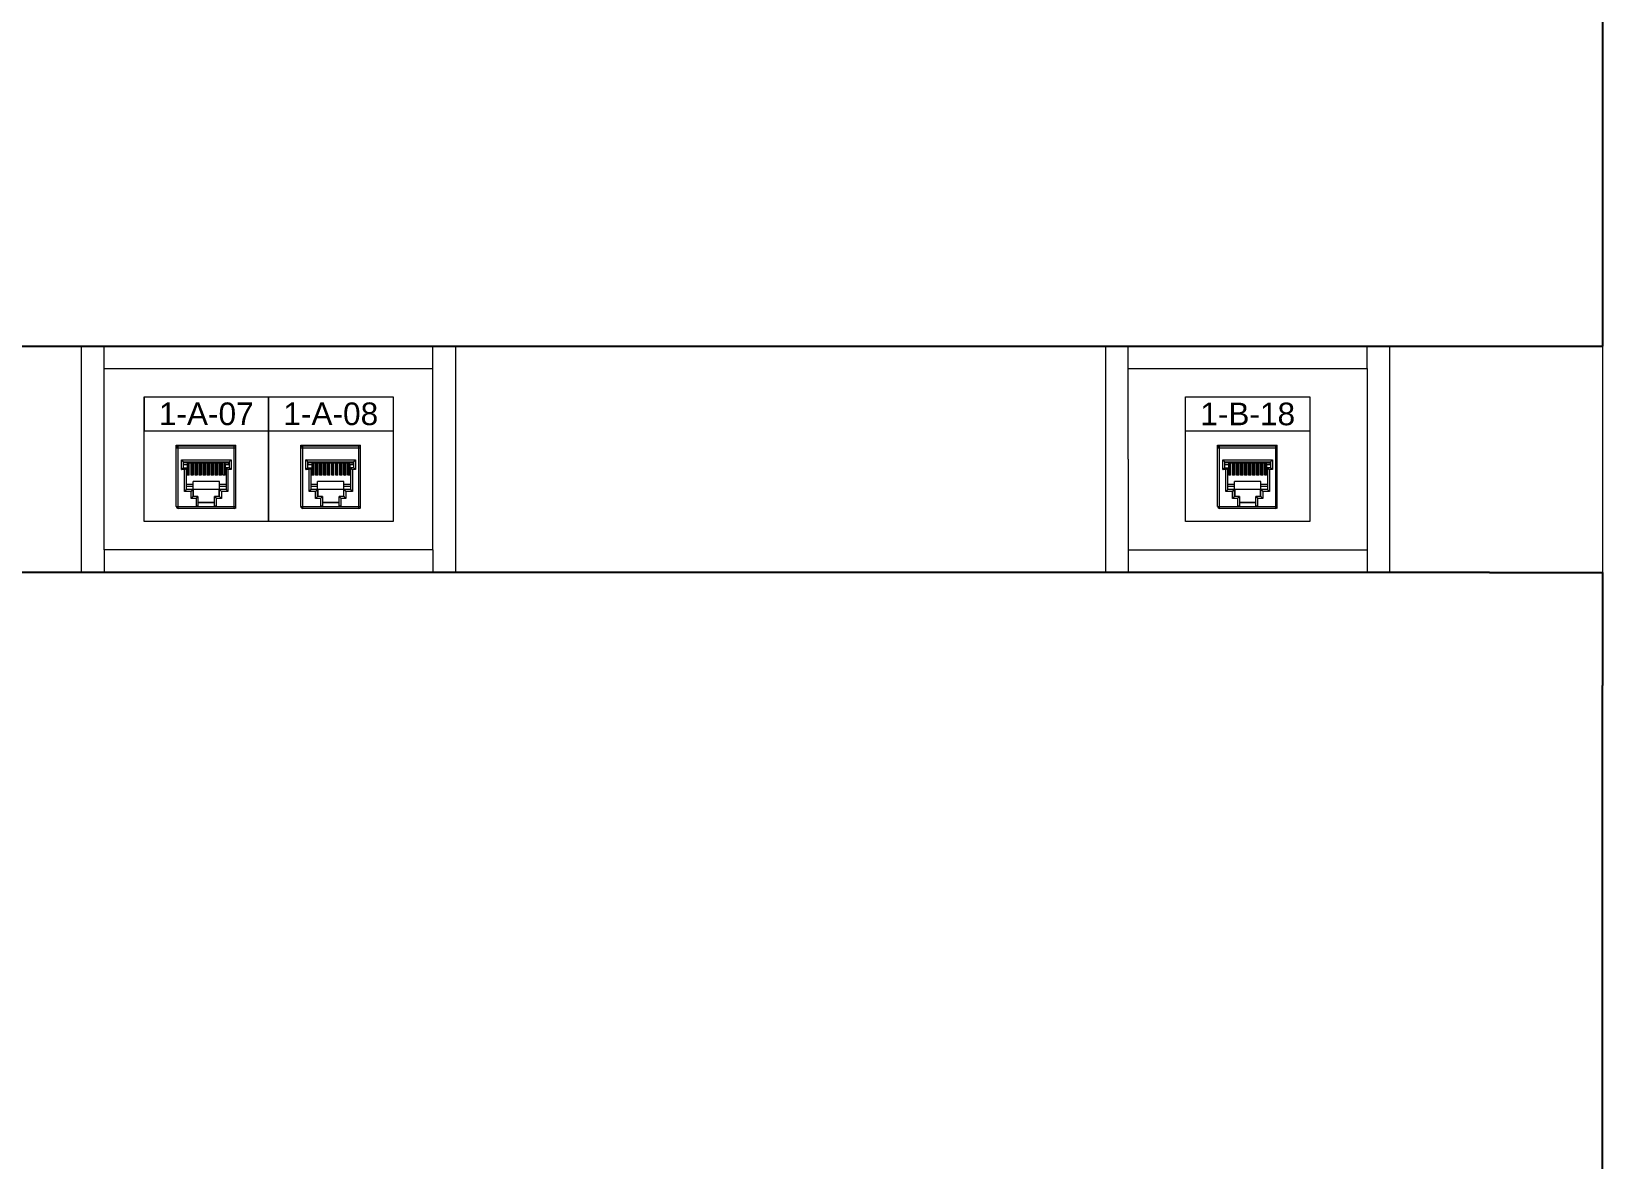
# Model space of a CAD drawing. Header units: millimetres. Extents: x 1256 to 2931, y 3298 to 3694.
# Drawn here: x 1344.9 to 1414.3, y 3435.3 to 3485.1 of the extents above; entities that cross this region are included whole.
import ezdxf
from ezdxf.enums import TextEntityAlignment as Align

# ---------------------------------------------------------------- set-up
doc = ezdxf.new("R2010")
doc.units = ezdxf.units.MM
doc.layers.get('0').update_dxf_attribs({"color": 250, "lineweight": 5})
doc.layers.add('Canales', color=250, linetype='Continuous', lineweight=25)
doc.layers.add('Roseta', color=250, linetype='Continuous', lineweight=5)
doc.styles.get("Standard").update_dxf_attribs({"font": 'Arial.ttf'})
pattern_1 = [(45, (1231.325396, 3351.090486), (-0.03132663, 0.03132663), [])]
pattern_2 = [(45, (1236.825396, 3351.090486), (-0.03132663, 0.03132663), [])]
pattern_3 = [(45, (-115.0226, -110.148788), (-0.03132663, 0.03132663), [])]

# ---------------------------------------------------------------- blocks, each defined once
blk = doc.blocks.new('Roseta 2U - Legrand Mosaic Canal')
at = {"layer": 'Roseta'}
h = blk.add_hatch(dxfattribs=at)
h.set_pattern_fill('ANSI31', color=256, scale=0.013954, style=0)
h.set_pattern_definition(pattern_3)
h.paths.add_polyline_path([(5.698, 4.873), (5.639, 4.873), (5.623, 4.872), (5.623, 4.296), (5.698, 4.296)])
h = blk.add_hatch(dxfattribs=at)
h.set_pattern_fill('ANSI31', color=256, scale=0.013954, style=0)
h.set_pattern_definition(pattern_3)
h.paths.add_polyline_path([(5.875, 4.873), (5.813, 4.873), (5.801, 4.872), (5.801, 4.296), (5.875, 4.296)])
h.paths.add_polyline_path([(6.052, 4.873), (5.977, 4.873), (5.977, 4.296), (6.052, 4.296)])
h.paths.add_polyline_path([(6.23, 4.873), (6.155, 4.873), (6.155, 4.296), (6.23, 4.296)])
h.paths.add_polyline_path([(6.406, 4.873), (6.331, 4.873), (6.331, 4.296), (6.406, 4.296)])
h.paths.add_polyline_path([(6.509, 4.296), (6.584, 4.296), (6.584, 4.873), (6.509, 4.873)])
h.paths.add_polyline_path([(6.687, 4.296), (6.762, 4.296), (6.762, 4.873), (6.687, 4.873)])
h = blk.add_hatch(dxfattribs=at)
h.set_pattern_fill('ANSI31', color=256, scale=0.013954, style=0)
h.set_pattern_definition(pattern_3)
h.paths.add_polyline_path([(6.868, 4.296), (6.942, 4.296), (6.942, 4.873), (6.938, 4.873), (6.868, 4.873)])
for p, q in [((12.56, 10), (0, 10)), ((0, 10), (0, 0)), ((1, 9), (1, 10)), ((11.56, 9), (11.56, 10)), ((12.56, 0), (12.56, 10)), ((1, 5), (1, 9)), ((1, 9), (11.56, 9)), ((11.56, 9), (11.56, 1)), ((3.53, 7.75), (9.03, 7.75)), ((3.53, 2.25), (3.53, 7.75)), ((9.03, 7.75), (9.03, 2.25)), ((3.53, 6.25), (9.03, 6.25)), ((4.954, 5.619), (7.588, 5.619)), ((1, 5), (1, 0)), ((7.518, 2.829), (5.042, 2.829)), ((9.03, 2.25), (3.53, 2.25)), ((1, 1), (11.56, 1)), ((11.56, 1), (11.56, 0)), ((0, 0), (12.56, 0))]:
    blk.add_line(p, q, dxfattribs=at)
at = {"layer": 'Roseta', "linetype": 'Continuous'}
for p, q in [((4.954, 2.916), (4.954, 5.619)), ((5.042, 2.829), (5.042, 5.619)), ((5.042, 5.584), (7.518, 5.584)), ((7.518, 2.829), (7.518, 5.619)), ((7.588, 2.829), (7.588, 5.619)), ((4.954, 5.497), (7.588, 5.497)), ((5.181, 4.972), (7.379, 4.972)), ((5.181, 4.538), (5.181, 4.972)), ((5.268, 4.884), (7.292, 4.884)), ((5.268, 4.625), (5.268, 4.884)), ((5.268, 4.884), (5.268, 4.884)), ((5.268, 4.873), (7.292, 4.873)), ((5.277, 4.756), (5.277, 4.873)), ((5.452, 4.296), (5.452, 4.873)), ((5.46, 4.873), (5.46, 4.296)), ((5.617, 4.873), (5.617, 4.296)), ((5.623, 4.873), (5.623, 4.296)), ((5.639, 4.873), (5.623, 4.872)), ((5.698, 4.873), (5.698, 4.296)), ((5.795, 4.873), (5.795, 4.296)), ((5.801, 4.873), (5.801, 4.296)), ((5.813, 4.873), (5.801, 4.872)), ((5.875, 4.873), (5.875, 4.296)), ((5.974, 4.873), (5.974, 4.296)), ((5.977, 4.873), (5.977, 4.296)), ((6.052, 4.873), (6.052, 4.296)), ((6.152, 4.873), (6.152, 4.296)), ((6.155, 4.873), (6.155, 4.296)), ((6.23, 4.873), (6.23, 4.296)), ((6.331, 4.873), (6.331, 4.296)), ((6.406, 4.873), (6.406, 4.296)), ((6.407, 4.873), (6.407, 4.296)), ((6.509, 4.873), (6.509, 4.296)), ((6.584, 4.873), (6.584, 4.296)), ((6.585, 4.873), (6.585, 4.296)), ((6.687, 4.873), (6.687, 4.296)), ((6.762, 4.873), (6.762, 4.296)), ((6.766, 4.873), (6.766, 4.296)), ((6.868, 4.873), (6.868, 4.296)), ((6.942, 4.873), (6.938, 4.873)), ((6.942, 4.873), (6.942, 4.296)), ((6.942, 4.873), (6.942, 4.873)), ((6.946, 4.873), (6.946, 4.296)), ((7.1, 4.296), (7.1, 4.873)), ((7.108, 4.296), (7.108, 4.873)), ((7.283, 4.756), (7.283, 4.873)), ((7.292, 4.884), (7.292, 4.625)), ((7.292, 4.884), (7.292, 4.884)), ((7.379, 4.972), (7.379, 4.538)), ((5.321, 4.538), (5.181, 4.538)), ((5.268, 4.833), (5.277, 4.833)), ((5.268, 4.625), (5.443, 4.625)), ((5.452, 4.843), (5.277, 4.843)), ((5.452, 4.756), (5.277, 4.756)), ((5.321, 3.579), (5.321, 4.538)), ((5.408, 3.666), (5.408, 4.625)), ((5.443, 4.756), (5.443, 4.296)), ((5.527, 4.296), (5.443, 4.296)), ((5.527, 4.296), (5.527, 4.833)), ((5.527, 4.833), (5.609, 4.833)), ((5.609, 4.832), (5.527, 4.832)), ((5.609, 4.296), (5.609, 4.833)), ((5.705, 4.296), (5.609, 4.296)), ((5.705, 4.296), (5.705, 4.833)), ((5.705, 4.833), (5.787, 4.833)), ((5.787, 4.832), (5.705, 4.832)), ((5.787, 4.296), (5.787, 4.833)), ((5.883, 4.296), (5.787, 4.296)), ((5.883, 4.296), (5.883, 4.833)), ((5.883, 4.833), (5.965, 4.833)), ((5.965, 4.832), (5.883, 4.832)), ((5.965, 4.296), (5.965, 4.833)), ((6.061, 4.296), (5.965, 4.296)), ((6.061, 4.296), (6.061, 4.833)), ((6.061, 4.833), (6.143, 4.833)), ((6.143, 4.832), (6.061, 4.832)), ((6.143, 4.296), (6.143, 4.833)), ((6.239, 4.296), (6.143, 4.296)), ((6.239, 4.296), (6.239, 4.833)), ((6.239, 4.833), (6.321, 4.833)), ((6.321, 4.832), (6.239, 4.832)), ((6.321, 4.296), (6.321, 4.833)), ((6.417, 4.296), (6.321, 4.296)), ((6.417, 4.296), (6.417, 4.833)), ((6.417, 4.833), (6.499, 4.833)), ((6.499, 4.832), (6.417, 4.832)), ((6.499, 4.296), (6.499, 4.833)), ((6.595, 4.296), (6.499, 4.296)), ((6.595, 4.296), (6.595, 4.833)), ((6.595, 4.833), (6.677, 4.833)), ((6.677, 4.832), (6.595, 4.832)), ((6.677, 4.296), (6.677, 4.833)), ((6.773, 4.296), (6.677, 4.296)), ((6.773, 4.296), (6.773, 4.833)), ((6.773, 4.833), (6.855, 4.833)), ((6.855, 4.832), (6.773, 4.832)), ((6.855, 4.296), (6.855, 4.833)), ((6.951, 4.296), (6.855, 4.296)), ((6.951, 4.296), (6.951, 4.833)), ((6.951, 4.833), (7.033, 4.833)), ((7.033, 4.832), (6.951, 4.832)), ((7.033, 4.296), (7.033, 4.833)), ((7.117, 4.296), (7.033, 4.296)), ((7.108, 4.843), (7.283, 4.843)), ((7.283, 4.756), (7.108, 4.756)), ((7.117, 4.756), (7.117, 4.296)), ((7.292, 4.625), (7.117, 4.625)), ((7.152, 4.625), (7.152, 3.666)), ((7.379, 4.538), (7.239, 4.538)), ((7.239, 4.538), (7.239, 3.579)), ((7.292, 4.833), (7.283, 4.833)), ((5.608, 3.579), (5.321, 3.579)), ((5.696, 3.875), (5.408, 3.875)), ((5.696, 3.788), (5.408, 3.788)), ((7.152, 3.666), (5.408, 3.666)), ((5.608, 3.265), (5.608, 3.579)), ((5.696, 3.352), (5.696, 4.015)), ((6.864, 4.015), (5.696, 4.015)), ((5.699, 3.666), (5.699, 3.352)), ((5.708, 3.666), (5.708, 3.352)), ((6.852, 3.352), (6.852, 3.666)), ((6.861, 3.352), (6.861, 3.666)), ((6.864, 3.352), (6.864, 4.015)), ((7.152, 3.875), (6.864, 3.875)), ((7.152, 3.788), (6.864, 3.788)), ((6.952, 3.579), (6.952, 3.265)), ((7.239, 3.579), (6.952, 3.579)), ((4.954, 2.916), (7.588, 2.916)), ((5.827, 3.265), (5.608, 3.265)), ((5.914, 3.352), (5.696, 3.352)), ((5.827, 3.265), (5.827, 2.916)), ((5.914, 3.352), (5.914, 2.941)), ((5.914, 3.108), (6.646, 3.108)), ((5.914, 3.099), (6.646, 3.099)), ((5.914, 3.09), (6.646, 3.09)), ((6.646, 2.941), (6.646, 3.352)), ((6.864, 3.352), (6.646, 3.352)), ((6.733, 2.916), (6.733, 3.265)), ((6.952, 3.265), (6.733, 3.265))]:
    blk.add_line(p, q, dxfattribs=at)
for centre, start, end in [((5.042, 5.497), 90, 180), ((7.518, 5.497), 36.23422, 90), ((5.042, 2.916), 180, 270), ((7.518, 2.916), 270, 323.26635)]:
    blk.add_arc(centre, 0.0872, start, end, dxfattribs=at)
for points, start_tangent, end_tangent in [([(5.268, 4.884), (5.265, 4.888), (5.258, 4.895), (5.248, 4.905), (5.236, 4.917), (5.223, 4.93), (5.209, 4.943), (5.195, 4.958), (5.181, 4.972)], (-0.707107, 0.707107), (-0.707107, 0.707107)), ([(7.292, 4.884), (7.295, 4.888), (7.302, 4.895), (7.312, 4.905), (7.324, 4.917), (7.337, 4.93), (7.351, 4.943), (7.365, 4.958), (7.379, 4.972)], (0.707107, 0.707107), (0.707107, 0.707107)), ([(5.181, 4.538), (5.195, 4.552), (5.21, 4.566), (5.224, 4.58), (5.237, 4.594), (5.249, 4.606), (5.259, 4.615), (5.266, 4.622), (5.268, 4.625)], (0.707107, 0.707107), (0.707107, 0.707107)), ([(5.321, 4.538), (5.335, 4.552), (5.349, 4.566), (5.363, 4.58), (5.376, 4.594), (5.388, 4.606), (5.398, 4.615), (5.405, 4.622), (5.408, 4.625)], (0.707107, 0.707107), (0.707107, 0.707107)), ([(7.239, 4.538), (7.225, 4.552), (7.211, 4.566), (7.197, 4.58), (7.184, 4.594), (7.172, 4.606), (7.162, 4.615), (7.155, 4.622), (7.152, 4.625)], (-0.707107, 0.707107), (-0.707107, 0.707107)), ([(7.379, 4.538), (7.365, 4.552), (7.35, 4.566), (7.336, 4.58), (7.323, 4.594), (7.311, 4.606), (7.301, 4.615), (7.294, 4.622), (7.292, 4.625)], (-0.707107, 0.707107), (-0.707107, 0.707107)), ([(5.321, 3.579), (5.335, 3.593), (5.349, 3.607), (5.363, 3.621), (5.376, 3.634), (5.388, 3.646), (5.398, 3.656), (5.405, 3.663), (5.408, 3.666)], (0.707107, 0.707107), (0.707107, 0.707107)), ([(5.608, 3.579), (5.623, 3.593), (5.637, 3.607), (5.651, 3.621), (5.664, 3.634), (5.676, 3.646), (5.686, 3.656), (5.693, 3.663), (5.696, 3.666)], (0.707107, 0.707107), (0.707107, 0.707107)), ([(6.952, 3.579), (6.937, 3.593), (6.923, 3.607), (6.909, 3.621), (6.896, 3.634), (6.884, 3.646), (6.874, 3.656), (6.867, 3.663), (6.864, 3.666)], (-0.707107, 0.707107), (-0.707107, 0.707107)), ([(7.239, 3.579), (7.225, 3.593), (7.211, 3.607), (7.197, 3.621), (7.184, 3.634), (7.172, 3.646), (7.162, 3.656), (7.155, 3.663), (7.152, 3.666)], (-0.707107, 0.707107), (-0.707107, 0.707107)), ([(5.608, 3.265), (5.623, 3.279), (5.637, 3.293), (5.651, 3.307), (5.664, 3.32), (5.676, 3.332), (5.686, 3.342), (5.693, 3.349), (5.696, 3.352)], (0.707107, 0.707107), (0.707107, 0.707107)), ([(5.827, 3.265), (5.841, 3.279), (5.855, 3.293), (5.869, 3.307), (5.882, 3.32), (5.894, 3.332), (5.904, 3.342), (5.911, 3.349), (5.914, 3.352)], (0.707107, 0.707107), (0.707107, 0.707107)), ([(5.914, 2.941), (5.911, 2.935), (5.902, 2.928), (5.888, 2.923), (5.87, 2.919), (5.848, 2.917), (5.827, 2.916)], (0, -1), (-1, 0)), ([(6.733, 3.265), (6.719, 3.279), (6.705, 3.293), (6.691, 3.307), (6.678, 3.32), (6.666, 3.332), (6.656, 3.342), (6.649, 3.349), (6.646, 3.352)], (-0.707107, 0.707107), (-0.707107, 0.707107)), ([(6.733, 2.916), (6.712, 2.917), (6.69, 2.919), (6.672, 2.923), (6.658, 2.928), (6.649, 2.935), (6.646, 2.941)], (-1, 0), (0, 1)), ([(6.952, 3.265), (6.937, 3.279), (6.923, 3.293), (6.909, 3.307), (6.896, 3.32), (6.884, 3.332), (6.874, 3.342), (6.867, 3.349), (6.864, 3.352)], (-0.707107, 0.707107), (-0.707107, 0.707107))]:
    blk.add_spline(points, degree=3, dxfattribs=dict(at, start_tangent=start_tangent, end_tangent=end_tangent))
at = {"flags": 4}
blk.add_attdef('1-A-01', text='', height=1, dxfattribs=at).set_placement((6.28, 7), align=Align.MIDDLE_CENTER)

msp = doc.modelspace()

# ---------------------------------------------------------------- hatches: boundary and pattern name
at = {"layer": 'Roseta'}
h = msp.add_hatch(dxfattribs=at)
h.set_pattern_fill('ANSI31', color=256, scale=0.013954, style=0)
h.set_pattern_definition(pattern_1)
h.paths.add_polyline_path([(1352.046, 3466.112), (1351.987, 3466.112), (1351.971, 3466.111), (1351.971, 3465.535), (1352.046, 3465.535)])
h = msp.add_hatch(dxfattribs=at)
h.set_pattern_fill('ANSI31', color=256, scale=0.013954, style=0)
h.set_pattern_definition(pattern_1)
h.paths.add_polyline_path([(1352.223, 3466.112), (1352.161, 3466.112), (1352.149, 3466.111), (1352.149, 3465.535), (1352.223, 3465.535)])
h.paths.add_polyline_path([(1352.4, 3466.112), (1352.325, 3466.112), (1352.325, 3465.535), (1352.4, 3465.535)])
h.paths.add_polyline_path([(1352.578, 3466.112), (1352.503, 3466.112), (1352.503, 3465.535), (1352.578, 3465.535)])
h.paths.add_polyline_path([(1352.754, 3466.112), (1352.679, 3466.112), (1352.679, 3465.535), (1352.754, 3465.535)])
h.paths.add_polyline_path([(1352.857, 3465.535), (1352.932, 3465.535), (1352.932, 3466.112), (1352.857, 3466.112)])
h.paths.add_polyline_path([(1353.035, 3465.535), (1353.11, 3465.535), (1353.11, 3466.112), (1353.035, 3466.112)])
h = msp.add_hatch(dxfattribs=at)
h.set_pattern_fill('ANSI31', color=256, scale=0.013954, style=0)
h.set_pattern_definition(pattern_1)
h.paths.add_polyline_path([(1353.216, 3465.535), (1353.29, 3465.535), (1353.29, 3466.112), (1353.286, 3466.112), (1353.216, 3466.112)])
h = msp.add_hatch(dxfattribs=at)
h.set_pattern_fill('ANSI31', color=256, scale=0.013954, style=0)
h.set_pattern_definition(pattern_2)
h.paths.add_polyline_path([(1357.546, 3466.112), (1357.487, 3466.112), (1357.471, 3466.111), (1357.471, 3465.535), (1357.546, 3465.535)])
h = msp.add_hatch(dxfattribs=at)
h.set_pattern_fill('ANSI31', color=256, scale=0.013954, style=0)
h.set_pattern_definition(pattern_2)
h.paths.add_polyline_path([(1357.723, 3466.112), (1357.661, 3466.112), (1357.649, 3466.111), (1357.649, 3465.535), (1357.723, 3465.535)])
h.paths.add_polyline_path([(1357.9, 3466.112), (1357.825, 3466.112), (1357.825, 3465.535), (1357.9, 3465.535)])
h.paths.add_polyline_path([(1358.078, 3466.112), (1358.003, 3466.112), (1358.003, 3465.535), (1358.078, 3465.535)])
h.paths.add_polyline_path([(1358.254, 3466.112), (1358.179, 3466.112), (1358.179, 3465.535), (1358.254, 3465.535)])
h.paths.add_polyline_path([(1358.357, 3465.535), (1358.432, 3465.535), (1358.432, 3466.112), (1358.357, 3466.112)])
h.paths.add_polyline_path([(1358.535, 3465.535), (1358.61, 3465.535), (1358.61, 3466.112), (1358.535, 3466.112)])
h = msp.add_hatch(dxfattribs=at)
h.set_pattern_fill('ANSI31', color=256, scale=0.013954, style=0)
h.set_pattern_definition(pattern_2)
h.paths.add_polyline_path([(1358.716, 3465.535), (1358.79, 3465.535), (1358.79, 3466.112), (1358.786, 3466.112), (1358.716, 3466.112)])

# ---------------------------------------------------------------- linework, layer by layer
msp.add_line((1414.318, 3471.239), (1414.318, 3461.239))
at = {"layer": 'Canales'}
for p, q in [((1414.318, 3521.239), (1414.318, 3471.239)), ((1274.318, 3471.239), (1414.318, 3471.239)), ((1409.318, 3461.239), (1274.318, 3461.239)), ((1409.318, 3461.239), (1414.318, 3461.239)), ((1414.318, 3461.239), (1414.318, 3456.239)), ((1414.318, 3401.239), (1414.318, 3456.239))]:
    msp.add_line(p, q, dxfattribs=at)
at = {"layer": 'Roseta'}
for p, q in [((1347.118, 3471.239), (1363.638, 3471.239)), ((1347.118, 3461.239), (1347.118, 3471.239)), ((1348.118, 3462.239), (1348.118, 3471.239)), ((1362.638, 3462.239), (1362.638, 3471.239)), ((1363.638, 3471.239), (1363.638, 3461.239)), ((1348.118, 3470.239), (1362.638, 3470.239)), ((1349.878, 3468.989), (1355.378, 3468.989)), ((1349.878, 3463.489), (1349.878, 3468.989)), ((1349.878, 3468.989), (1349.878, 3467.489)), ((1355.378, 3468.989), (1355.378, 3463.489)), ((1355.378, 3468.989), (1360.878, 3468.989)), ((1355.378, 3463.489), (1355.378, 3468.989)), ((1355.378, 3463.489), (1355.378, 3468.989)), ((1360.878, 3468.989), (1360.878, 3463.489)), ((1349.878, 3467.489), (1360.878, 3467.489)), ((1351.302, 3466.859), (1353.936, 3466.859)), ((1356.802, 3466.859), (1359.436, 3466.859)), ((1353.866, 3464.068), (1351.39, 3464.068)), ((1359.366, 3464.068), (1356.89, 3464.068)), ((1355.378, 3463.489), (1349.878, 3463.489)), ((1360.878, 3463.489), (1355.378, 3463.489)), ((1362.638, 3462.239), (1348.118, 3462.239)), ((1348.118, 3462.239), (1348.118, 3461.239)), ((1362.638, 3462.239), (1362.638, 3461.239)), ((1363.638, 3461.239), (1347.118, 3461.239))]:
    msp.add_line(p, q, dxfattribs=at)
at = {"layer": 'Roseta', "linetype": 'Continuous'}
for p, q in [((1351.302, 3464.155), (1351.302, 3466.859)), ((1351.302, 3466.736), (1353.936, 3466.736)), ((1351.39, 3464.068), (1351.39, 3466.859)), ((1351.39, 3466.824), (1353.866, 3466.824)), ((1353.866, 3464.068), (1353.866, 3466.859)), ((1353.936, 3464.068), (1353.936, 3466.859)), ((1356.802, 3464.155), (1356.802, 3466.859)), ((1356.802, 3466.736), (1359.436, 3466.736)), ((1356.89, 3464.068), (1356.89, 3466.859)), ((1356.89, 3466.824), (1359.366, 3466.824)), ((1359.366, 3464.068), (1359.366, 3466.859)), ((1359.436, 3464.068), (1359.436, 3466.859)), ((1351.529, 3466.211), (1353.727, 3466.211)), ((1351.529, 3465.777), (1351.529, 3466.211)), ((1351.616, 3466.124), (1353.64, 3466.124)), ((1351.616, 3465.864), (1351.616, 3466.124)), ((1351.616, 3466.124), (1351.616, 3466.124)), ((1351.616, 3466.112), (1353.64, 3466.112)), ((1351.616, 3466.072), (1351.625, 3466.072)), ((1351.625, 3465.995), (1351.625, 3466.112)), ((1351.8, 3466.082), (1351.625, 3466.082)), ((1351.8, 3465.995), (1351.625, 3465.995)), ((1351.791, 3465.995), (1351.791, 3465.535)), ((1351.8, 3465.535), (1351.8, 3466.112)), ((1351.808, 3466.112), (1351.808, 3465.535)), ((1351.875, 3465.535), (1351.875, 3466.073)), ((1351.875, 3466.073), (1351.957, 3466.073)), ((1351.957, 3466.072), (1351.875, 3466.072)), ((1351.957, 3465.535), (1351.957, 3466.073)), ((1351.965, 3466.112), (1351.965, 3465.535)), ((1351.971, 3466.112), (1351.971, 3465.535)), ((1351.987, 3466.112), (1351.971, 3466.111)), ((1352.046, 3466.112), (1352.046, 3465.535)), ((1352.053, 3465.535), (1352.053, 3466.073)), ((1352.053, 3466.073), (1352.135, 3466.073)), ((1352.135, 3466.072), (1352.053, 3466.072)), ((1352.135, 3465.535), (1352.135, 3466.073)), ((1352.143, 3466.112), (1352.143, 3465.535)), ((1352.149, 3466.112), (1352.149, 3465.535)), ((1352.161, 3466.112), (1352.149, 3466.111)), ((1352.223, 3466.112), (1352.223, 3465.535)), ((1352.231, 3465.535), (1352.231, 3466.073)), ((1352.231, 3466.073), (1352.313, 3466.073)), ((1352.313, 3466.072), (1352.231, 3466.072)), ((1352.313, 3465.535), (1352.313, 3466.073)), ((1352.322, 3466.112), (1352.322, 3465.535)), ((1352.325, 3466.112), (1352.325, 3465.535)), ((1352.4, 3466.112), (1352.4, 3465.535)), ((1352.409, 3465.535), (1352.409, 3466.073)), ((1352.409, 3466.073), (1352.491, 3466.073)), ((1352.491, 3466.072), (1352.409, 3466.072)), ((1352.491, 3465.535), (1352.491, 3466.073)), ((1352.5, 3466.112), (1352.5, 3465.535)), ((1352.503, 3466.112), (1352.503, 3465.535)), ((1352.578, 3466.112), (1352.578, 3465.535)), ((1352.587, 3465.535), (1352.587, 3466.073)), ((1352.587, 3466.073), (1352.669, 3466.073)), ((1352.669, 3466.072), (1352.587, 3466.072)), ((1352.669, 3465.535), (1352.669, 3466.073)), ((1352.679, 3466.112), (1352.679, 3465.535)), ((1352.754, 3466.112), (1352.754, 3465.535)), ((1352.755, 3466.112), (1352.755, 3465.535)), ((1352.765, 3465.535), (1352.765, 3466.073)), ((1352.765, 3466.073), (1352.847, 3466.073)), ((1352.847, 3466.072), (1352.765, 3466.072)), ((1352.847, 3465.535), (1352.847, 3466.073)), ((1352.857, 3466.112), (1352.857, 3465.535)), ((1352.932, 3466.112), (1352.932, 3465.535)), ((1352.933, 3466.112), (1352.933, 3465.535)), ((1352.943, 3465.535), (1352.943, 3466.073)), ((1352.943, 3466.073), (1353.025, 3466.073)), ((1353.025, 3466.072), (1352.943, 3466.072)), ((1353.025, 3465.535), (1353.025, 3466.073)), ((1353.035, 3466.112), (1353.035, 3465.535)), ((1353.11, 3466.112), (1353.11, 3465.535)), ((1353.114, 3466.112), (1353.114, 3465.535)), ((1353.121, 3465.535), (1353.121, 3466.073)), ((1353.121, 3466.073), (1353.203, 3466.073)), ((1353.203, 3466.072), (1353.121, 3466.072)), ((1353.203, 3465.535), (1353.203, 3466.073)), ((1353.216, 3466.112), (1353.216, 3465.535)), ((1353.29, 3466.112), (1353.286, 3466.112)), ((1353.29, 3466.113), (1353.29, 3466.112)), ((1353.29, 3466.112), (1353.29, 3465.535)), ((1353.294, 3466.112), (1353.294, 3465.535)), ((1353.299, 3465.535), (1353.299, 3466.073)), ((1353.299, 3466.073), (1353.381, 3466.073)), ((1353.381, 3466.072), (1353.299, 3466.072)), ((1353.381, 3465.535), (1353.381, 3466.073)), ((1353.448, 3465.535), (1353.448, 3466.112)), ((1353.456, 3465.535), (1353.456, 3466.112)), ((1353.456, 3466.082), (1353.631, 3466.082)), ((1353.631, 3465.995), (1353.456, 3465.995)), ((1353.465, 3465.995), (1353.465, 3465.535)), ((1353.631, 3465.995), (1353.631, 3466.112)), ((1353.64, 3466.072), (1353.631, 3466.072)), ((1353.64, 3466.124), (1353.64, 3465.864)), ((1353.64, 3466.124), (1353.64, 3466.124)), ((1353.727, 3466.211), (1353.727, 3465.777)), ((1357.029, 3466.211), (1359.227, 3466.211)), ((1357.029, 3465.777), (1357.029, 3466.211)), ((1357.116, 3466.124), (1359.14, 3466.124)), ((1357.116, 3465.864), (1357.116, 3466.124)), ((1357.116, 3466.124), (1357.116, 3466.124)), ((1357.116, 3466.112), (1359.14, 3466.112)), ((1357.116, 3466.072), (1357.125, 3466.072)), ((1357.125, 3465.995), (1357.125, 3466.112)), ((1357.3, 3466.082), (1357.125, 3466.082)), ((1357.3, 3465.995), (1357.125, 3465.995)), ((1357.291, 3465.995), (1357.291, 3465.535)), ((1357.3, 3465.535), (1357.3, 3466.112)), ((1357.308, 3466.112), (1357.308, 3465.535)), ((1357.375, 3465.535), (1357.375, 3466.073)), ((1357.375, 3466.073), (1357.457, 3466.073)), ((1357.457, 3466.072), (1357.375, 3466.072)), ((1357.457, 3465.535), (1357.457, 3466.073)), ((1357.465, 3466.112), (1357.465, 3465.535)), ((1357.471, 3466.112), (1357.471, 3465.535)), ((1357.487, 3466.112), (1357.471, 3466.111)), ((1357.546, 3466.112), (1357.546, 3465.535)), ((1357.553, 3465.535), (1357.553, 3466.073)), ((1357.553, 3466.073), (1357.635, 3466.073)), ((1357.635, 3466.072), (1357.553, 3466.072)), ((1357.635, 3465.535), (1357.635, 3466.073)), ((1357.643, 3466.112), (1357.643, 3465.535)), ((1357.649, 3466.112), (1357.649, 3465.535)), ((1357.661, 3466.112), (1357.649, 3466.111)), ((1357.723, 3466.112), (1357.723, 3465.535)), ((1357.731, 3465.535), (1357.731, 3466.073)), ((1357.731, 3466.073), (1357.813, 3466.073)), ((1357.813, 3466.072), (1357.731, 3466.072)), ((1357.813, 3465.535), (1357.813, 3466.073)), ((1357.822, 3466.112), (1357.822, 3465.535)), ((1357.825, 3466.112), (1357.825, 3465.535)), ((1357.9, 3466.112), (1357.9, 3465.535)), ((1357.909, 3465.535), (1357.909, 3466.073)), ((1357.909, 3466.073), (1357.991, 3466.073)), ((1357.991, 3466.072), (1357.909, 3466.072)), ((1357.991, 3465.535), (1357.991, 3466.073)), ((1358, 3466.112), (1358, 3465.535)), ((1358.003, 3466.112), (1358.003, 3465.535)), ((1358.078, 3466.112), (1358.078, 3465.535)), ((1358.087, 3465.535), (1358.087, 3466.073)), ((1358.087, 3466.073), (1358.169, 3466.073)), ((1358.169, 3466.072), (1358.087, 3466.072)), ((1358.169, 3465.535), (1358.169, 3466.073)), ((1358.179, 3466.112), (1358.179, 3465.535)), ((1358.254, 3466.112), (1358.254, 3465.535)), ((1358.255, 3466.112), (1358.255, 3465.535)), ((1358.265, 3465.535), (1358.265, 3466.073)), ((1358.265, 3466.073), (1358.347, 3466.073)), ((1358.347, 3466.072), (1358.265, 3466.072)), ((1358.347, 3465.535), (1358.347, 3466.073)), ((1358.357, 3466.112), (1358.357, 3465.535)), ((1358.432, 3466.112), (1358.432, 3465.535)), ((1358.433, 3466.112), (1358.433, 3465.535)), ((1358.443, 3465.535), (1358.443, 3466.073)), ((1358.443, 3466.073), (1358.525, 3466.073)), ((1358.525, 3466.072), (1358.443, 3466.072)), ((1358.525, 3465.535), (1358.525, 3466.073)), ((1358.535, 3466.112), (1358.535, 3465.535)), ((1358.61, 3466.112), (1358.61, 3465.535)), ((1358.614, 3466.112), (1358.614, 3465.535)), ((1358.621, 3465.535), (1358.621, 3466.073)), ((1358.621, 3466.073), (1358.703, 3466.073)), ((1358.703, 3466.072), (1358.621, 3466.072)), ((1358.703, 3465.535), (1358.703, 3466.073)), ((1358.716, 3466.112), (1358.716, 3465.535)), ((1358.79, 3466.112), (1358.786, 3466.112)), ((1358.79, 3466.113), (1358.79, 3466.112)), ((1358.79, 3466.112), (1358.79, 3465.535)), ((1358.794, 3466.112), (1358.794, 3465.535)), ((1358.799, 3465.535), (1358.799, 3466.073)), ((1358.799, 3466.073), (1358.881, 3466.073)), ((1358.881, 3466.072), (1358.799, 3466.072)), ((1358.881, 3465.535), (1358.881, 3466.073)), ((1358.948, 3465.535), (1358.948, 3466.112)), ((1358.956, 3465.535), (1358.956, 3466.112)), ((1358.956, 3466.082), (1359.131, 3466.082)), ((1359.131, 3465.995), (1358.956, 3465.995)), ((1358.965, 3465.995), (1358.965, 3465.535)), ((1359.131, 3465.995), (1359.131, 3466.112)), ((1359.14, 3466.072), (1359.131, 3466.072)), ((1359.14, 3466.124), (1359.14, 3465.864)), ((1359.14, 3466.124), (1359.14, 3466.124)), ((1359.227, 3466.211), (1359.227, 3465.777)), ((1351.669, 3465.777), (1351.529, 3465.777)), ((1351.616, 3465.864), (1351.791, 3465.864)), ((1351.669, 3464.818), (1351.669, 3465.777)), ((1351.756, 3464.905), (1351.756, 3465.864)), ((1351.875, 3465.535), (1351.791, 3465.535)), ((1352.053, 3465.535), (1351.957, 3465.535)), ((1352.044, 3464.591), (1352.044, 3465.254)), ((1353.212, 3465.254), (1352.044, 3465.254)), ((1352.231, 3465.535), (1352.135, 3465.535)), ((1352.409, 3465.535), (1352.313, 3465.535)), ((1352.587, 3465.535), (1352.491, 3465.535)), ((1352.765, 3465.535), (1352.669, 3465.535)), ((1352.943, 3465.535), (1352.847, 3465.535)), ((1353.121, 3465.535), (1353.025, 3465.535)), ((1353.299, 3465.535), (1353.203, 3465.535)), ((1353.212, 3464.591), (1353.212, 3465.254)), ((1353.465, 3465.535), (1353.381, 3465.535)), ((1353.64, 3465.864), (1353.465, 3465.864)), ((1353.5, 3465.864), (1353.5, 3464.905)), ((1353.727, 3465.777), (1353.587, 3465.777)), ((1353.587, 3465.777), (1353.587, 3464.818)), ((1357.169, 3465.777), (1357.029, 3465.777)), ((1357.116, 3465.864), (1357.291, 3465.864)), ((1357.169, 3464.818), (1357.169, 3465.777)), ((1357.256, 3464.905), (1357.256, 3465.864)), ((1357.375, 3465.535), (1357.291, 3465.535)), ((1357.553, 3465.535), (1357.457, 3465.535)), ((1357.544, 3464.591), (1357.544, 3465.254)), ((1358.712, 3465.254), (1357.544, 3465.254)), ((1357.731, 3465.535), (1357.635, 3465.535)), ((1357.909, 3465.535), (1357.813, 3465.535)), ((1358.087, 3465.535), (1357.991, 3465.535)), ((1358.265, 3465.535), (1358.169, 3465.535)), ((1358.443, 3465.535), (1358.347, 3465.535)), ((1358.621, 3465.535), (1358.525, 3465.535)), ((1358.799, 3465.535), (1358.703, 3465.535)), ((1358.712, 3464.591), (1358.712, 3465.254)), ((1358.965, 3465.535), (1358.881, 3465.535)), ((1359.14, 3465.864), (1358.965, 3465.864)), ((1359, 3465.864), (1359, 3464.905)), ((1359.227, 3465.777), (1359.087, 3465.777)), ((1359.087, 3465.777), (1359.087, 3464.818)), ((1351.956, 3464.818), (1351.669, 3464.818)), ((1352.044, 3465.114), (1351.756, 3465.114)), ((1352.044, 3465.027), (1351.756, 3465.027)), ((1353.5, 3464.905), (1351.756, 3464.905)), ((1351.956, 3464.504), (1351.956, 3464.818)), ((1352.175, 3464.504), (1351.956, 3464.504)), ((1352.262, 3464.591), (1352.044, 3464.591)), ((1352.047, 3464.905), (1352.047, 3464.591)), ((1352.056, 3464.905), (1352.056, 3464.591)), ((1352.175, 3464.504), (1352.175, 3464.155)), ((1352.262, 3464.591), (1352.262, 3464.181)), ((1352.994, 3464.181), (1352.994, 3464.591)), ((1353.212, 3464.591), (1352.994, 3464.591)), ((1353.081, 3464.155), (1353.081, 3464.504)), ((1353.3, 3464.504), (1353.081, 3464.504)), ((1353.2, 3464.591), (1353.2, 3464.905)), ((1353.209, 3464.591), (1353.209, 3464.905)), ((1353.5, 3465.114), (1353.212, 3465.114)), ((1353.5, 3465.027), (1353.212, 3465.027)), ((1353.3, 3464.818), (1353.3, 3464.504)), ((1353.587, 3464.818), (1353.3, 3464.818)), ((1357.456, 3464.818), (1357.169, 3464.818)), ((1357.544, 3465.114), (1357.256, 3465.114)), ((1357.544, 3465.027), (1357.256, 3465.027)), ((1359, 3464.905), (1357.256, 3464.905)), ((1357.456, 3464.504), (1357.456, 3464.818)), ((1357.675, 3464.504), (1357.456, 3464.504)), ((1357.762, 3464.591), (1357.544, 3464.591)), ((1357.547, 3464.905), (1357.547, 3464.591)), ((1357.556, 3464.905), (1357.556, 3464.591)), ((1357.675, 3464.504), (1357.675, 3464.155)), ((1357.762, 3464.591), (1357.762, 3464.181)), ((1358.494, 3464.181), (1358.494, 3464.591)), ((1358.712, 3464.591), (1358.494, 3464.591)), ((1358.581, 3464.155), (1358.581, 3464.504)), ((1358.8, 3464.504), (1358.581, 3464.504)), ((1358.7, 3464.591), (1358.7, 3464.905)), ((1358.709, 3464.591), (1358.709, 3464.905)), ((1359, 3465.114), (1358.712, 3465.114)), ((1359, 3465.027), (1358.712, 3465.027)), ((1358.8, 3464.818), (1358.8, 3464.504)), ((1359.087, 3464.818), (1358.8, 3464.818)), ((1351.302, 3464.155), (1353.936, 3464.155)), ((1352.262, 3464.347), (1352.994, 3464.347)), ((1352.262, 3464.338), (1352.994, 3464.338)), ((1352.262, 3464.329), (1352.994, 3464.329)), ((1356.802, 3464.155), (1359.436, 3464.155)), ((1357.762, 3464.347), (1358.494, 3464.347)), ((1357.762, 3464.338), (1358.494, 3464.338)), ((1357.762, 3464.329), (1358.494, 3464.329))]:
    msp.add_line(p, q, dxfattribs=at)
for centre, start, end in [((1351.39, 3466.736), 90, 180), ((1353.866, 3466.736), 36.23422, 90), ((1356.89, 3466.736), 90, 180), ((1359.366, 3466.736), 36.23422, 90), ((1351.39, 3464.155), 180, 270), ((1353.866, 3464.155), 270, 323.26635), ((1356.89, 3464.155), 180, 270), ((1359.366, 3464.155), 270, 323.26635)]:
    msp.add_arc(centre, 0.0872, start, end, dxfattribs=at)
for points, start_tangent, end_tangent in [([(1351.616, 3466.124), (1351.613, 3466.127), (1351.606, 3466.134), (1351.596, 3466.144), (1351.584, 3466.156), (1351.571, 3466.169), (1351.557, 3466.183), (1351.543, 3466.197), (1351.529, 3466.211)], (-0.707107, 0.707107), (-0.707107, 0.707107)), ([(1353.64, 3466.124), (1353.643, 3466.127), (1353.65, 3466.134), (1353.66, 3466.144), (1353.672, 3466.156), (1353.685, 3466.169), (1353.699, 3466.183), (1353.713, 3466.197), (1353.727, 3466.211)], (0.707107, 0.707107), (0.707107, 0.707107)), ([(1357.116, 3466.124), (1357.113, 3466.127), (1357.106, 3466.134), (1357.096, 3466.144), (1357.084, 3466.156), (1357.071, 3466.169), (1357.057, 3466.183), (1357.043, 3466.197), (1357.029, 3466.211)], (-0.707107, 0.707107), (-0.707107, 0.707107)), ([(1359.14, 3466.124), (1359.143, 3466.127), (1359.15, 3466.134), (1359.16, 3466.144), (1359.172, 3466.156), (1359.185, 3466.169), (1359.199, 3466.183), (1359.213, 3466.197), (1359.227, 3466.211)], (0.707107, 0.707107), (0.707107, 0.707107)), ([(1351.529, 3465.777), (1351.543, 3465.791), (1351.558, 3465.806), (1351.572, 3465.82), (1351.585, 3465.833), (1351.597, 3465.845), (1351.607, 3465.855), (1351.614, 3465.862), (1351.616, 3465.864)], (0.707107, 0.707107), (0.707107, 0.707107)), ([(1351.669, 3465.777), (1351.683, 3465.791), (1351.697, 3465.806), (1351.711, 3465.82), (1351.724, 3465.833), (1351.736, 3465.845), (1351.746, 3465.855), (1351.753, 3465.862), (1351.756, 3465.864)], (0.707107, 0.707107), (0.707107, 0.707107)), ([(1353.587, 3465.777), (1353.573, 3465.791), (1353.559, 3465.806), (1353.545, 3465.82), (1353.532, 3465.833), (1353.52, 3465.845), (1353.51, 3465.855), (1353.503, 3465.862), (1353.5, 3465.864)], (-0.707107, 0.707107), (-0.707107, 0.707107)), ([(1353.727, 3465.777), (1353.713, 3465.791), (1353.698, 3465.806), (1353.684, 3465.82), (1353.671, 3465.833), (1353.659, 3465.845), (1353.649, 3465.855), (1353.642, 3465.862), (1353.64, 3465.864)], (-0.707107, 0.707107), (-0.707107, 0.707107)), ([(1357.029, 3465.777), (1357.043, 3465.791), (1357.058, 3465.806), (1357.072, 3465.82), (1357.085, 3465.833), (1357.097, 3465.845), (1357.107, 3465.855), (1357.114, 3465.862), (1357.116, 3465.864)], (0.707107, 0.707107), (0.707107, 0.707107)), ([(1357.169, 3465.777), (1357.183, 3465.791), (1357.197, 3465.806), (1357.211, 3465.82), (1357.224, 3465.833), (1357.236, 3465.845), (1357.246, 3465.855), (1357.253, 3465.862), (1357.256, 3465.864)], (0.707107, 0.707107), (0.707107, 0.707107)), ([(1359.087, 3465.777), (1359.073, 3465.791), (1359.059, 3465.806), (1359.045, 3465.82), (1359.032, 3465.833), (1359.02, 3465.845), (1359.01, 3465.855), (1359.003, 3465.862), (1359, 3465.864)], (-0.707107, 0.707107), (-0.707107, 0.707107)), ([(1359.227, 3465.777), (1359.213, 3465.791), (1359.198, 3465.806), (1359.184, 3465.82), (1359.171, 3465.833), (1359.159, 3465.845), (1359.149, 3465.855), (1359.142, 3465.862), (1359.14, 3465.864)], (-0.707107, 0.707107), (-0.707107, 0.707107)), ([(1351.669, 3464.818), (1351.683, 3464.832), (1351.697, 3464.846), (1351.711, 3464.86), (1351.724, 3464.874), (1351.736, 3464.885), (1351.746, 3464.895), (1351.753, 3464.902), (1351.756, 3464.905)], (0.707107, 0.707107), (0.707107, 0.707107)), ([(1351.956, 3464.818), (1351.971, 3464.832), (1351.985, 3464.846), (1351.999, 3464.86), (1352.012, 3464.874), (1352.024, 3464.885), (1352.034, 3464.895), (1352.041, 3464.902), (1352.044, 3464.905)], (0.707107, 0.707107), (0.707107, 0.707107)), ([(1351.956, 3464.504), (1351.971, 3464.518), (1351.985, 3464.532), (1351.999, 3464.546), (1352.012, 3464.56), (1352.024, 3464.572), (1352.034, 3464.581), (1352.041, 3464.588), (1352.044, 3464.591)], (0.707107, 0.707107), (0.707107, 0.707107)), ([(1352.175, 3464.504), (1352.189, 3464.518), (1352.203, 3464.532), (1352.217, 3464.546), (1352.23, 3464.56), (1352.242, 3464.572), (1352.252, 3464.581), (1352.259, 3464.588), (1352.262, 3464.591)], (0.707107, 0.707107), (0.707107, 0.707107)), ([(1353.081, 3464.504), (1353.067, 3464.518), (1353.053, 3464.532), (1353.039, 3464.546), (1353.026, 3464.56), (1353.014, 3464.572), (1353.004, 3464.581), (1352.997, 3464.588), (1352.994, 3464.591)], (-0.707107, 0.707107), (-0.707107, 0.707107)), ([(1353.3, 3464.818), (1353.285, 3464.832), (1353.271, 3464.846), (1353.257, 3464.86), (1353.244, 3464.874), (1353.232, 3464.885), (1353.222, 3464.895), (1353.215, 3464.902), (1353.212, 3464.905)], (-0.707107, 0.707107), (-0.707107, 0.707107)), ([(1353.3, 3464.504), (1353.285, 3464.518), (1353.271, 3464.532), (1353.257, 3464.546), (1353.244, 3464.56), (1353.232, 3464.572), (1353.222, 3464.581), (1353.215, 3464.588), (1353.212, 3464.591)], (-0.707107, 0.707107), (-0.707107, 0.707107)), ([(1353.587, 3464.818), (1353.573, 3464.832), (1353.559, 3464.846), (1353.545, 3464.86), (1353.532, 3464.874), (1353.52, 3464.885), (1353.51, 3464.895), (1353.503, 3464.902), (1353.5, 3464.905)], (-0.707107, 0.707107), (-0.707107, 0.707107)), ([(1357.169, 3464.818), (1357.183, 3464.832), (1357.197, 3464.846), (1357.211, 3464.86), (1357.224, 3464.874), (1357.236, 3464.885), (1357.246, 3464.895), (1357.253, 3464.902), (1357.256, 3464.905)], (0.707107, 0.707107), (0.707107, 0.707107)), ([(1357.456, 3464.818), (1357.471, 3464.832), (1357.485, 3464.846), (1357.499, 3464.86), (1357.512, 3464.874), (1357.524, 3464.885), (1357.534, 3464.895), (1357.541, 3464.902), (1357.544, 3464.905)], (0.707107, 0.707107), (0.707107, 0.707107)), ([(1357.456, 3464.504), (1357.471, 3464.518), (1357.485, 3464.532), (1357.499, 3464.546), (1357.512, 3464.56), (1357.524, 3464.572), (1357.534, 3464.581), (1357.541, 3464.588), (1357.544, 3464.591)], (0.707107, 0.707107), (0.707107, 0.707107)), ([(1357.675, 3464.504), (1357.689, 3464.518), (1357.703, 3464.532), (1357.717, 3464.546), (1357.73, 3464.56), (1357.742, 3464.572), (1357.752, 3464.581), (1357.759, 3464.588), (1357.762, 3464.591)], (0.707107, 0.707107), (0.707107, 0.707107)), ([(1358.581, 3464.504), (1358.567, 3464.518), (1358.553, 3464.532), (1358.539, 3464.546), (1358.526, 3464.56), (1358.514, 3464.572), (1358.504, 3464.581), (1358.497, 3464.588), (1358.494, 3464.591)], (-0.707107, 0.707107), (-0.707107, 0.707107)), ([(1358.8, 3464.818), (1358.785, 3464.832), (1358.771, 3464.846), (1358.757, 3464.86), (1358.744, 3464.874), (1358.732, 3464.885), (1358.722, 3464.895), (1358.715, 3464.902), (1358.712, 3464.905)], (-0.707107, 0.707107), (-0.707107, 0.707107)), ([(1358.8, 3464.504), (1358.785, 3464.518), (1358.771, 3464.532), (1358.757, 3464.546), (1358.744, 3464.56), (1358.732, 3464.572), (1358.722, 3464.581), (1358.715, 3464.588), (1358.712, 3464.591)], (-0.707107, 0.707107), (-0.707107, 0.707107)), ([(1359.087, 3464.818), (1359.073, 3464.832), (1359.059, 3464.846), (1359.045, 3464.86), (1359.032, 3464.874), (1359.02, 3464.885), (1359.01, 3464.895), (1359.003, 3464.902), (1359, 3464.905)], (-0.707107, 0.707107), (-0.707107, 0.707107)), ([(1352.262, 3464.181), (1352.259, 3464.174), (1352.25, 3464.168), (1352.236, 3464.162), (1352.218, 3464.158), (1352.196, 3464.156), (1352.175, 3464.155)], (0, -1), (-1, 0)), ([(1353.081, 3464.155), (1353.06, 3464.156), (1353.038, 3464.158), (1353.02, 3464.162), (1353.006, 3464.168), (1352.997, 3464.174), (1352.994, 3464.181)], (-1, 0), (0, 1)), ([(1357.762, 3464.181), (1357.759, 3464.174), (1357.75, 3464.168), (1357.736, 3464.162), (1357.718, 3464.158), (1357.696, 3464.156), (1357.675, 3464.155)], (0, -1), (-1, 0)), ([(1358.581, 3464.155), (1358.56, 3464.156), (1358.538, 3464.158), (1358.52, 3464.162), (1358.506, 3464.168), (1358.497, 3464.174), (1358.494, 3464.181)], (-1, 0), (0, 1))]:
    msp.add_spline(points, degree=3, dxfattribs=dict(at, start_tangent=start_tangent, end_tangent=end_tangent))

# ---------------------------------------------------------------- block references
at = {"layer": 'Roseta'}
ref = msp.add_blockref('Roseta 2U - Legrand Mosaic Canal', (1392.358, 3461.239), dxfattribs=at)
ref.add_attrib('1-A-01', '1-B-18', dxfattribs={"layer": '0', "height": 1}).set_placement((1398.638, 3468.239), align=Align.MIDDLE_CENTER)

# ---------------------------------------------------------------- texts
at = {"layer": 'Roseta', "char_height": 1, "attachment_point": 5}
for s, insert in [('1-A-07', (1352.628, 3468.238)), ('1-A-08', (1358.128, 3468.238))]:
    msp.add_mtext_dynamic_manual_height_columns(s, width=5.5, gutter_width=12.5, heights=[1.5], dxfattribs=dict(at, insert=insert))

doc.saveas('drawing.dxf')
